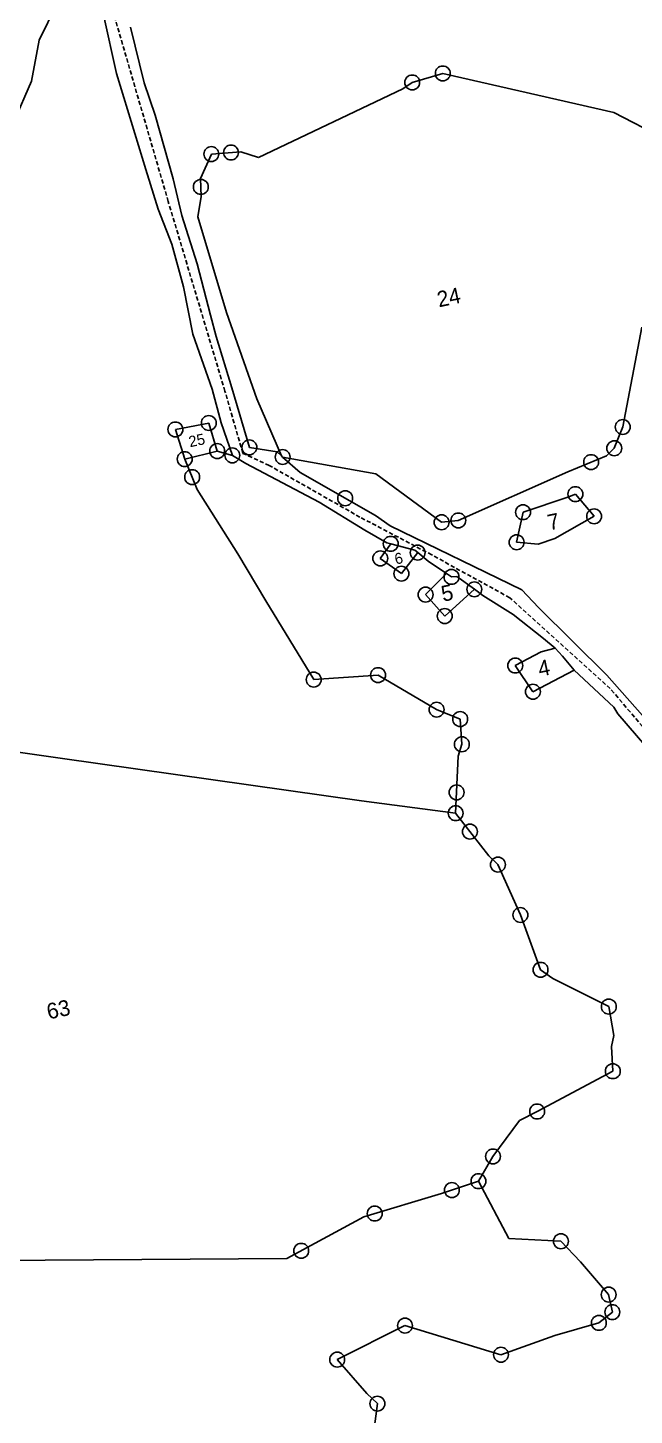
# Model space of a CAD drawing. Header units: metres. Extents: x 349664 to 353992, y 1754751 to 1758067.
# Drawn here: x 352143 to 352504, y 1756540 to 1757366 of the extents above; entities that cross this region are included whole.
import ezdxf
from ezdxf.enums import TextEntityAlignment as Align

# ---------------------------------------------------------------- set-up
doc = ezdxf.new("R2010")
doc.units = ezdxf.units.M
doc.linetypes.add('DASHED', pattern=[0.75, 0.5, -0.25])
for name, color, linetype in [('OTHERS', 1, 'Continuous'), ('POLY_HATCH', 12, 'Continuous'), ('POLY_PARCEL', 6, 'Continuous'), ('POLY_ROAD', 30, 'Continuous'), ('TEXT_PARCEL', 7, 'Continuous')]:
    doc.layers.add(name, color=color, linetype=linetype)
doc.styles.add('kruti dev 050', font='')
doc.styles.get('kruti dev 050').set_extended_font_data('Kruti Dev 050')

msp = doc.modelspace()

# ---------------------------------------------------------------- linework, layer by layer
for centre in [(352371.93, 1757333.57), (352390.15, 1757338.93), (352264.1, 1757291.88), (352252.42, 1757290.93), (352246.17, 1757271.41), (352231.04, 1757126.99), (352250.92, 1757130.83), (352497.22, 1757128.46), (352255.9, 1757114.12), (352264.92, 1757111.55), (352275.05, 1757116.31), (352294.85, 1757110.59), (352492.16, 1757115.82), (352236.59, 1757109.32), (352478.4, 1757107.54), (352241.01, 1757098.62), (352332.05, 1757086.04), (352469.03, 1757088.48), (352437.88, 1757077.73), (352389.42, 1757071.73), (352399.37, 1757072.81), (352480.18, 1757075.28), (352359.17, 1757058.91), (352375.2, 1757053.7), (352434.06, 1757059.85), (352352.93, 1757050.22), (352365.51, 1757041.16), (352395.31, 1757039.22), (352379.88, 1757028.67), (352408.91, 1757031.83), (352391.31, 1757015.91), (352433.24, 1756986.46), (352313.36, 1756978.09), (352351.63, 1756980.74), (352443.75, 1756970.85), (352386.45, 1756960.19), (352400.47, 1756954.57), (352401.47, 1756939.56), (352398.34, 1756910.92), (352397.79, 1756898.55), (352406.27, 1756887.6), (352422.92, 1756867.95), (352436.3, 1756837.95), (352448.29, 1756805.31), (352488.92, 1756783.41), (352491.3, 1756744.92), (352446.27, 1756720.94), (352419.99, 1756694.18), (352395.53, 1756674.16), (352411.36, 1756679.46), (352349.64, 1756660.21), (352460.4, 1756643.7), (352305.89, 1756638.02), (352488.81, 1756611.95), (352491.02, 1756601.48), (352367.63, 1756593.48), (352482.98, 1756595.09), (352327.3, 1756573.23), (352424.76, 1756576.14), (352351.23, 1756547.02)]:
    msp.add_circle(centre, 4.43)
at = {"layer": 'OTHERS', "linetype": 'DASHED', "ltscale": 5}
for p, q in [((352226.8, 1757262.64), (352190.99, 1757385.97)), ((352260.51, 1757149.84), (352226.8, 1757262.64)), ((352271.18, 1757112.77), (352260.51, 1757149.84)), ((352286.91, 1757105.55), (352271.18, 1757112.77)), ((352340.86, 1757074.79), (352286.91, 1757105.55)), ((352383.6, 1757052.3), (352340.86, 1757074.79)), ((352429.94, 1757026.82), (352383.6, 1757052.3)), ((352489.8, 1756972.69), (352429.94, 1757026.82)), ((352525.99, 1756930.07), (352489.8, 1756972.69))]:
    msp.add_line(p, q, dxfattribs=at)
at = {"layer": 'POLY_HATCH'}
for p, q in [((352149.89, 1757358.84), (352160.57, 1757380.2)), ((352145.51, 1757334.3), (352149.89, 1757358.84)), ((352134.86, 1757310.13), (352145.51, 1757334.3))]:
    msp.add_line(p, q, dxfattribs=at)
at = {"layer": 'POLY_PARCEL'}
for p, q in [((352390.15, 1757338.93), (352371.93, 1757333.57)), ((352491.8, 1757315.7), (352390.15, 1757338.93)), ((352366.29, 1757329.72), (352280.54, 1757288.92)), ((352371.93, 1757333.57), (352366.29, 1757329.72)), ((352521.15, 1757300.69), (352491.8, 1757315.7)), ((352252.42, 1757290.93), (352246.02, 1757276.32)), ((352269.95, 1757292.36), (352252.42, 1757290.93)), ((352280.54, 1757288.92), (352269.95, 1757292.36)), ((352246.02, 1757276.32), (352246.35, 1757265.78)), ((352246.35, 1757265.78), (352244.37, 1757253.61)), ((352244.37, 1757253.61), (352261.36, 1757196.57)), ((352261.36, 1757196.57), (352279.42, 1757145.17)), ((352508.61, 1757187.84), (352497.22, 1757128.46)), ((352279.42, 1757145.17), (352294.17, 1757111.23)), ((352250.92, 1757130.83), (352231.04, 1757126.99)), ((352255.9, 1757114.12), (352250.92, 1757130.83)), ((352231.04, 1757126.99), (352236.59, 1757109.32)), ((352497.22, 1757128.46), (352492.16, 1757115.82)), ((352236.59, 1757109.32), (352255.9, 1757114.12)), ((352264.92, 1757111.55), (352255.9, 1757114.12)), ((352492.16, 1757115.82), (352487.52, 1757111.28)), ((352236.59, 1757109.32), (352244.02, 1757091.32)), ((352350.21, 1757100.58), (352294.85, 1757110.59)), ((352487.52, 1757111.28), (352464.55, 1757101.85)), ((352389.42, 1757071.73), (352350.21, 1757100.58)), ((352464.55, 1757101.85), (352399.37, 1757072.81)), ((352244.02, 1757091.32), (352268.11, 1757052.92)), ((352437.88, 1757077.73), (352464.46, 1757086.76)), ((352464.46, 1757086.76), (352469.03, 1757088.48)), ((352469.03, 1757088.48), (352480.18, 1757075.28)), ((352399.37, 1757072.81), (352389.42, 1757071.73)), ((352434.06, 1757059.85), (352437.88, 1757077.73)), ((352480.18, 1757075.28), (352456.78, 1757061.99)), ((352352.93, 1757050.22), (352359.17, 1757058.91)), ((352446.83, 1757058.75), (352434.06, 1757059.85)), ((352456.78, 1757061.99), (352446.83, 1757058.75)), ((352268.11, 1757052.92), (352284.94, 1757025)), ((352365.51, 1757041.16), (352352.93, 1757050.22)), ((352375.2, 1757053.7), (352365.51, 1757041.16)), ((352379.88, 1757028.67), (352392.29, 1757041.25)), ((352408.91, 1757031.83), (352391.31, 1757015.91)), ((352284.94, 1757025), (352313.36, 1756978.09)), ((352391.31, 1757015.91), (352379.88, 1757028.67)), ((352433.24, 1756986.46), (352448.6, 1756994.64)), ((352448.6, 1756994.64), (352457.01, 1756996.74)), ((352443.75, 1756970.85), (352433.24, 1756986.46)), ((352468.37, 1756983.63), (352443.75, 1756970.85)), ((352313.36, 1756978.09), (352351.63, 1756980.74)), ((352351.63, 1756980.74), (352386.45, 1756960.19)), ((352386.45, 1756960.19), (352400.47, 1756954.57)), ((352400.47, 1756954.57), (352401.47, 1756939.56)), ((352163.89, 1756931.12), (352097.42, 1756940.44)), ((352399.31, 1756932.58), (352397.79, 1756898.55)), ((352401.47, 1756939.56), (352399.31, 1756932.58)), ((352341.8, 1756905.93), (352163.89, 1756931.12)), ((352397.79, 1756898.55), (352341.8, 1756905.93)), ((352397.79, 1756898.55), (352417.53, 1756873.07)), ((352417.53, 1756873.07), (352422.92, 1756867.95)), ((352422.92, 1756867.95), (352436.3, 1756837.95)), ((352436.3, 1756837.95), (352448.29, 1756805.31)), ((352448.29, 1756805.31), (352455.62, 1756800.21)), ((352455.62, 1756800.21), (352488.92, 1756783.41)), ((352488.92, 1756783.41), (352491.9, 1756766.15)), ((352491.9, 1756766.15), (352490.54, 1756759.61)), ((352490.54, 1756759.61), (352491.3, 1756744.92)), ((352491.3, 1756744.92), (352446.27, 1756720.94)), ((352446.27, 1756720.94), (352435.84, 1756715.51)), ((352435.84, 1756715.51), (352419.99, 1756694.18)), ((352419.99, 1756694.18), (352411.36, 1756679.46)), ((352411.36, 1756679.46), (352389.46, 1756672.12)), ((352411.36, 1756679.46), (352429.52, 1756645.38)), ((352389.46, 1756672.12), (352343.25, 1756658.31)), ((352343.25, 1756658.31), (352297.4, 1756633.41)), ((352429.52, 1756645.38), (352460.4, 1756643.7)), ((352460.4, 1756643.7), (352472.16, 1756631.49)), ((352297.4, 1756633.41), (352083.64, 1756631.9)), ((352472.16, 1756631.49), (352488.81, 1756611.95)), ((352488.81, 1756611.95), (352491.02, 1756601.48)), ((352482.98, 1756595.09), (352456.78, 1756587.59)), ((352491.02, 1756601.48), (352482.98, 1756595.09)), ((352367.63, 1756593.48), (352327.3, 1756573.23)), ((352424.76, 1756576.14), (352367.63, 1756593.48)), ((352456.78, 1756587.59), (352424.76, 1756576.14)), ((352327.3, 1756573.23), (352344.86, 1756553.1)), ((352344.86, 1756553.1), (352351.23, 1756547.02)), ((352351.23, 1756547.02), (352337.29, 1756442.58))]:
    msp.add_line(p, q, dxfattribs=at)
at = {"layer": 'POLY_ROAD'}
for p, q in [((352188.18, 1757373.85), (352196.01, 1757338.84)), ((352204.38, 1757366.46), (352212.44, 1757333.44)), ((352196.01, 1757338.84), (352213.4, 1757281.69)), ((352212.44, 1757333.44), (352219.05, 1757314.17)), ((352219.05, 1757314.17), (352229.62, 1757276.18)), ((352213.4, 1757281.69), (352220.84, 1757258.08)), ((352229.62, 1757276.18), (352234.93, 1757254.47)), ((352220.84, 1757258.08), (352228.9, 1757237.33)), ((352234.93, 1757254.47), (352243.94, 1757225.64)), ((352228.9, 1757237.33), (352235.92, 1757211.87)), ((352243.94, 1757225.64), (352251.86, 1757195.05)), ((352235.92, 1757211.87), (352241.47, 1757183.65)), ((352251.86, 1757195.05), (352255.27, 1757182.36)), ((352241.47, 1757183.65), (352252.88, 1757150.95)), ((352255.27, 1757182.36), (352264.64, 1757151.73)), ((352252.88, 1757150.95), (352258.36, 1757130.98)), ((352264.64, 1757151.73), (352275.05, 1757116.31)), ((352258.36, 1757130.98), (352264.92, 1757111.55)), ((352275.05, 1757116.31), (352291.58, 1757113.64)), ((352264.92, 1757111.55), (352272.89, 1757106.7)), ((352272.89, 1757106.7), (352316.58, 1757083.68)), ((352291.58, 1757113.64), (352294.17, 1757111.23)), ((352294.17, 1757111.23), (352294.85, 1757110.59)), ((352294.85, 1757110.59), (352305.37, 1757101.4)), ((352305.37, 1757101.4), (352350.02, 1757075.7)), ((352316.58, 1757083.68), (352343.82, 1757066.99)), ((352350.02, 1757075.7), (352358.89, 1757069.62)), ((352343.82, 1757066.99), (352356.84, 1757059.53)), ((352358.89, 1757069.62), (352437.12, 1757031.58)), ((352356.84, 1757059.53), (352359.17, 1757058.91)), ((352359.17, 1757058.91), (352373.57, 1757055.04)), ((352373.57, 1757055.04), (352375.2, 1757053.7)), ((352375.2, 1757053.7), (352381.48, 1757048.54)), ((352381.48, 1757048.54), (352392.29, 1757041.25)), ((352392.29, 1757041.25), (352395.31, 1757039.22)), ((352395.31, 1757039.22), (352398.52, 1757039.49)), ((352398.52, 1757039.49), (352408.91, 1757031.83)), ((352408.91, 1757031.83), (352414.02, 1757028.07)), ((352437.12, 1757031.58), (352447.07, 1757020.91)), ((352414.02, 1757028.07), (352431.94, 1757016.75)), ((352431.94, 1757016.75), (352450.05, 1757002.61)), ((352447.07, 1757020.91), (352487.82, 1756980.64)), ((352450.05, 1757002.61), (352457.01, 1756996.74)), ((352457.01, 1756996.74), (352461.3, 1756991.93)), ((352461.3, 1756991.93), (352468.37, 1756983.63)), ((352468.37, 1756983.63), (352491.89, 1756961.74)), ((352487.82, 1756980.64), (352534.25, 1756927.93)), ((352491.89, 1756961.74), (352494.36, 1756957.77)), ((352494.36, 1756957.77), (352531.85, 1756913.85))]:
    msp.add_line(p, q, dxfattribs=at)

# ---------------------------------------------------------------- texts
at = {"layer": 'TEXT_PARCEL', "style": 'kruti dev 050'}
for s, height, p in [('24', 9.373, (352393.65, 1757205.75)), ('25', 6.509, (352243.74, 1757120.55)), ('7', 9.37, (352455.96, 1757072.15)), ('6', 6.51, (352363.9, 1757050.24)), ('5', 9.37, (352392.74, 1757029.63)), ('4', 9.37, (352450.3, 1756985.03)), ('63', 9.373, (352161.42, 1756781.74))]:
    msp.add_text(s, height=height, rotation=11.93241, dxfattribs=at).set_placement(p, align=Align.MIDDLE)

doc.saveas('drawing.dxf')
